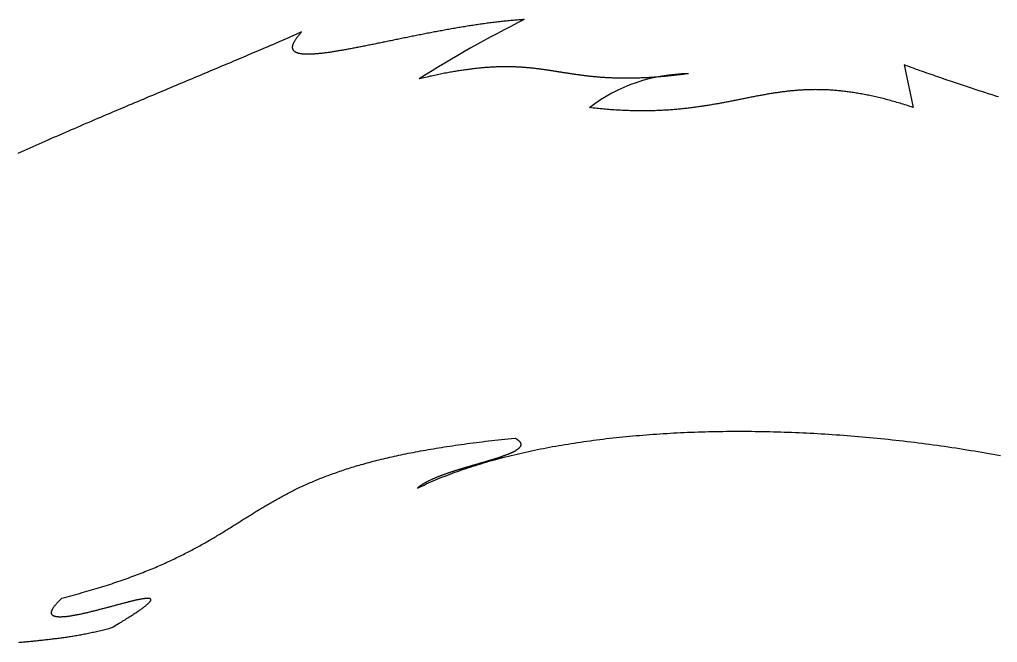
# Model space of a CAD drawing. Header units: millimetres. Extents: x 0 to 290, y 0 to 205.
# Drawn here: x 184.24 to 210.78, y 116.23 to 133.13 of the extents above; entities that cross this region are included whole.
import ezdxf

# ---------------------------------------------------------------- set-up
doc = ezdxf.new("R2010")
doc.units = ezdxf.units.MM
doc.layers.get('0').update_dxf_attribs({"linetype": 'CONTINUOUS', "true_color": 0x000000})

msp = doc.modelspace()

# ---------------------------------------------------------------- linework, layer by layer
msp.add_line((208.251, 131.897), (208.498, 130.742))
for points in [[(197.938, 133.127), (197.902, 133.125), (197.866, 133.123), (197.829, 133.12), (197.793, 133.118), (197.756, 133.115), (197.72, 133.112), (197.683, 133.109), (197.646, 133.106), (197.609, 133.103), (197.572, 133.099), (197.535, 133.096), (197.497, 133.092), (197.46, 133.088), (197.423, 133.085), (197.385, 133.081), (197.348, 133.077), (197.31, 133.073), (197.272, 133.068), (197.235, 133.064), (197.197, 133.06), (197.159, 133.055), (197.121, 133.05), (197.083, 133.046), (197.045, 133.041), (197.007, 133.036), (196.969, 133.031), (196.931, 133.026), (196.892, 133.021), (196.854, 133.016), (196.816, 133.01), (196.777, 133.005), (196.739, 132.999), (196.701, 132.994), (196.662, 132.988), (196.624, 132.982), (196.585, 132.977), (196.547, 132.971), (196.508, 132.965), (196.47, 132.959), (196.431, 132.953), (196.392, 132.946), (196.354, 132.94), (196.315, 132.934), (196.277, 132.928), (196.238, 132.921), (196.199, 132.915), (196.161, 132.908), (196.122, 132.902), (196.084, 132.895), (196.045, 132.888), (196.007, 132.882), (195.968, 132.875), (195.929, 132.868), (195.891, 132.861), (195.852, 132.854), (195.814, 132.848), (195.776, 132.841), (195.737, 132.834), (195.699, 132.826), (195.66, 132.819), (195.622, 132.812), (195.584, 132.805), (195.546, 132.798), (195.507, 132.791), (195.469, 132.783), (195.431, 132.776), (195.393, 132.769), (195.355, 132.762), (195.317, 132.754), (195.279, 132.747), (195.241, 132.74), (195.204, 132.732), (195.166, 132.725), (195.128, 132.717), (195.091, 132.71), (195.053, 132.702), (195.016, 132.695), (194.979, 132.688), (194.941, 132.68), (194.904, 132.673), (194.867, 132.665), (194.83, 132.658), (194.793, 132.65), (194.757, 132.643), (194.72, 132.635), (194.683, 132.628), (194.647, 132.62), (194.61, 132.613), (194.574, 132.606), (194.538, 132.598), (194.502, 132.591), (194.466, 132.583), (194.43, 132.576), (194.394, 132.569), (194.359, 132.561), (194.323, 132.554), (194.288, 132.547), (194.252, 132.54), (194.217, 132.532), (194.182, 132.525), (194.147, 132.518), (194.113, 132.511), (194.078, 132.504), (194.044, 132.497), (194.009, 132.49), (193.975, 132.483), (193.941, 132.476), (193.907, 132.469), (193.874, 132.462), (193.84, 132.455), (193.807, 132.449), (193.773, 132.442), (193.74, 132.435), (193.707, 132.429), (193.675, 132.422), (193.642, 132.416), (193.61, 132.409), (193.578, 132.403), (193.546, 132.396), (193.514, 132.39), (193.482, 132.384), (193.45, 132.378), (193.419, 132.372), (193.388, 132.366), (193.357, 132.36), (193.326, 132.354), (193.296, 132.348), (193.266, 132.342), (193.235, 132.337), (193.205, 132.331), (193.176, 132.326), (193.146, 132.32), (193.117, 132.315), (193.088, 132.31), (193.059, 132.305), (193.03, 132.299), (193.002, 132.294), (192.974, 132.29), (192.946, 132.285), (192.918, 132.28), (192.89, 132.275), (192.863, 132.271), (192.836, 132.266), (192.809, 132.262), (192.783, 132.258), (192.756, 132.254), (192.73, 132.25), (192.704, 132.246), (192.679, 132.242), (192.653, 132.238), (192.628, 132.235), (192.604, 132.231), (192.579, 132.228), (192.555, 132.225), (192.531, 132.222), (192.507, 132.219), (192.483, 132.216), (192.46, 132.213), (192.437, 132.21), (192.414, 132.208), (192.392, 132.205), (192.37, 132.203), (192.348, 132.201), (192.327, 132.199), (192.305, 132.197), (192.284, 132.196), (192.264, 132.194), (192.243, 132.192), (192.223, 132.191), (192.203, 132.19), (192.184, 132.189), (192.165, 132.188), (192.146, 132.187), (192.127, 132.187), (192.109, 132.186), (192.091, 132.186), (192.074, 132.186), (192.056, 132.186), (192.039, 132.186), (192.023, 132.186), (192.007, 132.187), (191.991, 132.188), (191.975, 132.188), (191.96, 132.189), (191.945, 132.191), (191.93, 132.192), (191.916, 132.193), (191.902, 132.195), (191.888, 132.197), (191.875, 132.199), (191.862, 132.201), (191.85, 132.203), (191.837, 132.206), (191.826, 132.209), (191.814, 132.211), (191.803, 132.214), (191.792, 132.218), (191.782, 132.221), (191.772, 132.225), (191.762, 132.229), (191.753, 132.233), (191.744, 132.237), (191.736, 132.241), (191.728, 132.246), (191.72, 132.251), (191.713, 132.256), (191.706, 132.261), (191.699, 132.266), (191.693, 132.272), (191.687, 132.278), (191.682, 132.284), (191.677, 132.29), (191.673, 132.296), (191.669, 132.303), (191.665, 132.31), (191.662, 132.317), (191.659, 132.324), (191.656, 132.332), (191.654, 132.339), (191.653, 132.347), (191.651, 132.355), (191.651, 132.364), (191.65, 132.372), (191.65, 132.381), (191.651, 132.39), (191.652, 132.4), (191.653, 132.409), (191.655, 132.419), (191.657, 132.429), (191.66, 132.439), (191.663, 132.45), (191.667, 132.46), (191.671, 132.471), (191.676, 132.483), (191.681, 132.494), (191.686, 132.506), (191.692, 132.518), (191.699, 132.53), (191.705, 132.542), (191.713, 132.555), (191.721, 132.568), (191.729, 132.581), (191.738, 132.595), (191.747, 132.609), (191.757, 132.623), (191.767, 132.637), (191.778, 132.651), (191.789, 132.666), (191.801, 132.681), (191.813, 132.697), (191.825, 132.712), (191.839, 132.728), (191.852, 132.744), (191.867, 132.761), (191.881, 132.777), (191.896, 132.794)], [(191.896, 132.794), (191.837, 132.768), (191.778, 132.742), (191.718, 132.715), (191.658, 132.688), (191.597, 132.662), (191.536, 132.635), (191.475, 132.608), (191.414, 132.581), (191.352, 132.554), (191.29, 132.527), (191.227, 132.5), (191.164, 132.473), (191.101, 132.445), (191.037, 132.418), (190.974, 132.39), (190.909, 132.363), (190.845, 132.335), (190.78, 132.307), (190.715, 132.279), (190.65, 132.251), (190.584, 132.223), (190.518, 132.195), (190.452, 132.167), (190.385, 132.139), (190.318, 132.11), (190.251, 132.082), (190.184, 132.053), (190.116, 132.025), (190.048, 131.996), (189.98, 131.967), (189.911, 131.938), (189.842, 131.909), (189.773, 131.88), (189.704, 131.851), (189.634, 131.821), (189.564, 131.792), (189.494, 131.763), (189.424, 131.733), (189.353, 131.703), (189.282, 131.674), (189.211, 131.644), (189.14, 131.614), (189.068, 131.584), (188.996, 131.554), (188.924, 131.523), (188.852, 131.493), (188.78, 131.463), (188.707, 131.432), (188.634, 131.402), (188.561, 131.371), (188.487, 131.34), (188.413, 131.309), (188.34, 131.278), (188.266, 131.247), (188.191, 131.216), (188.117, 131.185), (188.042, 131.153), (187.967, 131.122), (187.892, 131.09), (187.817, 131.059), (187.741, 131.027), (187.666, 130.995), (187.59, 130.963), (187.514, 130.931), (187.438, 130.899), (187.361, 130.867), (187.285, 130.834), (187.208, 130.802), (187.131, 130.77), (187.054, 130.737), (186.977, 130.704), (186.9, 130.671), (186.822, 130.638), (186.745, 130.605), (186.667, 130.572), (186.589, 130.539), (186.511, 130.506), (186.433, 130.472), (186.354, 130.439), (186.276, 130.405), (186.197, 130.371), (186.118, 130.338), (186.039, 130.304), (185.96, 130.27), (185.881, 130.236), (185.802, 130.201), (185.722, 130.167), (185.643, 130.133), (185.563, 130.098), (185.484, 130.063), (185.404, 130.029), (185.324, 129.994), (185.244, 129.959), (185.164, 129.924), (185.083, 129.888), (185.003, 129.853), (184.923, 129.818), (184.842, 129.782), (184.762, 129.747), (184.681, 129.711), (184.6, 129.675), (184.519, 129.639), (184.439, 129.603), (184.358, 129.567), (184.277, 129.531), (184.195, 129.495)], [(202.394, 131.658), (202.35, 131.652), (202.306, 131.646), (202.263, 131.641), (202.22, 131.635), (202.177, 131.63), (202.135, 131.625), (202.092, 131.62), (202.051, 131.616), (202.009, 131.611), (201.968, 131.607), (201.928, 131.603), (201.887, 131.598), (201.847, 131.595), (201.808, 131.591), (201.768, 131.587), (201.729, 131.583), (201.691, 131.58), (201.652, 131.577), (201.614, 131.574), (201.576, 131.571), (201.539, 131.568), (201.502, 131.565), (201.465, 131.562), (201.428, 131.56), (201.392, 131.558), (201.356, 131.555), (201.32, 131.553), (201.285, 131.551), (201.25, 131.549), (201.215, 131.548), (201.18, 131.546), (201.146, 131.545), (201.112, 131.543), (201.078, 131.542), (201.045, 131.541), (201.012, 131.54), (200.979, 131.539), (200.946, 131.538), (200.914, 131.537), (200.881, 131.537), (200.849, 131.536), (200.818, 131.536), (200.786, 131.535), (200.755, 131.535), (200.724, 131.535), (200.693, 131.535), (200.663, 131.535), (200.633, 131.535), (200.603, 131.535), (200.573, 131.536), (200.543, 131.536), (200.514, 131.537), (200.485, 131.537), (200.456, 131.538), (200.427, 131.539), (200.399, 131.54), (200.37, 131.541), (200.342, 131.542), (200.314, 131.543), (200.286, 131.544), (200.259, 131.545), (200.232, 131.547), (200.204, 131.548), (200.178, 131.55), (200.151, 131.551), (200.124, 131.553), (200.098, 131.555), (200.072, 131.556), (200.045, 131.558), (200.02, 131.56), (199.994, 131.562), (199.968, 131.564), (199.943, 131.566), (199.918, 131.568), (199.893, 131.571), (199.868, 131.573), (199.843, 131.575), (199.818, 131.577), (199.794, 131.58), (199.769, 131.582), (199.745, 131.585), (199.721, 131.587), (199.697, 131.59), (199.673, 131.593), (199.65, 131.595), (199.626, 131.598), (199.602, 131.601), (199.579, 131.604), (199.556, 131.607), (199.533, 131.609), (199.51, 131.612), (199.487, 131.615), (199.464, 131.618), (199.441, 131.621), (199.419, 131.624), (199.396, 131.627), (199.374, 131.631), (199.352, 131.634), (199.33, 131.637), (199.307, 131.64), (199.285, 131.643), (199.263, 131.646), (199.242, 131.65), (199.22, 131.653), (199.198, 131.656), (199.176, 131.66), (199.155, 131.663), (199.133, 131.666), (199.112, 131.669), (199.09, 131.673), (199.069, 131.676), (199.047, 131.679), (199.026, 131.683), (199.005, 131.686), (198.984, 131.69), (198.963, 131.693), (198.942, 131.696), (198.92, 131.7), (198.899, 131.703), (198.878, 131.706), (198.857, 131.71), (198.836, 131.713), (198.816, 131.716), (198.795, 131.72), (198.774, 131.723), (198.753, 131.726), (198.732, 131.729), (198.711, 131.733), (198.69, 131.736), (198.669, 131.739), (198.648, 131.742), (198.627, 131.745), (198.607, 131.749), (198.586, 131.752), (198.565, 131.755), (198.544, 131.758), (198.523, 131.761), (198.502, 131.764), (198.481, 131.767), (198.46, 131.77), (198.439, 131.773), (198.418, 131.776), (198.397, 131.778), (198.375, 131.781), (198.354, 131.784), (198.333, 131.787), (198.312, 131.789), (198.29, 131.792), (198.269, 131.795), (198.248, 131.797), (198.226, 131.8), (198.204, 131.802), (198.183, 131.805), (198.161, 131.807), (198.139, 131.809), (198.117, 131.811), (198.096, 131.814), (198.074, 131.816), (198.052, 131.818), (198.029, 131.82), (198.007, 131.822), (197.985, 131.824), (197.962, 131.825), (197.94, 131.827), (197.917, 131.829), (197.895, 131.83), (197.872, 131.832), (197.849, 131.833), (197.826, 131.835), (197.803, 131.836), (197.779, 131.837), (197.756, 131.839), (197.732, 131.84), (197.709, 131.841), (197.685, 131.842), (197.661, 131.842), (197.637, 131.843), (197.613, 131.844), (197.589, 131.844), (197.564, 131.845), (197.54, 131.845), (197.515, 131.846), (197.49, 131.846), (197.465, 131.846), (197.44, 131.846), (197.415, 131.846), (197.389, 131.846), (197.364, 131.846), (197.338, 131.845), (197.312, 131.845), (197.286, 131.844), (197.26, 131.844), (197.233, 131.843), (197.207, 131.842), (197.18, 131.841), (197.153, 131.84), (197.126, 131.839), (197.098, 131.837), (197.071, 131.836), (197.043, 131.834), (197.015, 131.833), (196.987, 131.831), (196.958, 131.829), (196.93, 131.827), (196.901, 131.825), (196.872, 131.823), (196.843, 131.82), (196.813, 131.818), (196.783, 131.815), (196.754, 131.812), (196.723, 131.809), (196.693, 131.806), (196.663, 131.803), (196.632, 131.8), (196.601, 131.796), (196.569, 131.793), (196.538, 131.789), (196.506, 131.785), (196.474, 131.781), (196.442, 131.777), (196.409, 131.773), (196.377, 131.768), (196.343, 131.763), (196.31, 131.759), (196.277, 131.754), (196.243, 131.749), (196.209, 131.744), (196.174, 131.738), (196.14, 131.733), (196.105, 131.727), (196.069, 131.721), (196.034, 131.715), (195.998, 131.709), (195.962, 131.703), (195.926, 131.696), (195.889, 131.69), (195.852, 131.683), (195.815, 131.676), (195.777, 131.669), (195.739, 131.661), (195.701, 131.654), (195.663, 131.646), (195.624, 131.638), (195.585, 131.63), (195.545, 131.622), (195.505, 131.614), (195.465, 131.605), (195.425, 131.596), (195.384, 131.588), (195.343, 131.578), (195.301, 131.569), (195.26, 131.56), (195.217, 131.55), (195.175, 131.54), (195.132, 131.53), (195.089, 131.52)], [(210.816, 131.028), (210.767, 131.044), (210.718, 131.059), (210.668, 131.075), (210.618, 131.091), (210.568, 131.107), (210.518, 131.123), (210.467, 131.14), (210.416, 131.156), (210.365, 131.173), (210.313, 131.189), (210.261, 131.206), (210.209, 131.223), (210.157, 131.24), (210.105, 131.257), (210.052, 131.275), (209.998, 131.292), (209.945, 131.31), (209.891, 131.328), (209.837, 131.346), (209.783, 131.364), (209.728, 131.382), (209.673, 131.401), (209.618, 131.419), (209.562, 131.438), (209.506, 131.457), (209.45, 131.476), (209.393, 131.496), (209.336, 131.515), (209.279, 131.535), (209.221, 131.554), (209.163, 131.574), (209.105, 131.595), (209.046, 131.615), (208.987, 131.636), (208.928, 131.656), (208.868, 131.677), (208.808, 131.698), (208.748, 131.719), (208.687, 131.741), (208.626, 131.763), (208.564, 131.785), (208.502, 131.807), (208.44, 131.829), (208.377, 131.851), (208.314, 131.874), (208.251, 131.897)], [(208.498, 130.742), (208.452, 130.757), (208.407, 130.772), (208.362, 130.787), (208.317, 130.801), (208.272, 130.815), (208.228, 130.829), (208.184, 130.842), (208.141, 130.855), (208.097, 130.868), (208.054, 130.881), (208.011, 130.893), (207.969, 130.905), (207.926, 130.917), (207.884, 130.929), (207.843, 130.94), (207.801, 130.951), (207.76, 130.962), (207.719, 130.973), (207.678, 130.983), (207.638, 130.993), (207.597, 131.003), (207.557, 131.013), (207.518, 131.022), (207.478, 131.031), (207.439, 131.04), (207.4, 131.049), (207.361, 131.057), (207.323, 131.065), (207.284, 131.073), (207.246, 131.081), (207.208, 131.088), (207.171, 131.096), (207.133, 131.103), (207.096, 131.11), (207.059, 131.116), (207.022, 131.123), (206.986, 131.129), (206.949, 131.135), (206.913, 131.141), (206.877, 131.146), (206.842, 131.152), (206.806, 131.157), (206.771, 131.162), (206.736, 131.166), (206.701, 131.171), (206.666, 131.175), (206.631, 131.179), (206.597, 131.183), (206.563, 131.187), (206.529, 131.191), (206.495, 131.194), (206.461, 131.197), (206.428, 131.2), (206.394, 131.203), (206.361, 131.206), (206.328, 131.208), (206.295, 131.211), (206.263, 131.213), (206.23, 131.215), (206.198, 131.217), (206.165, 131.218), (206.133, 131.22), (206.101, 131.221), (206.07, 131.222), (206.038, 131.223), (206.006, 131.224), (205.975, 131.224), (205.944, 131.225), (205.913, 131.225), (205.882, 131.225), (205.851, 131.226), (205.82, 131.225), (205.79, 131.225), (205.759, 131.225), (205.729, 131.224), (205.698, 131.224), (205.668, 131.223), (205.638, 131.222), (205.608, 131.221), (205.579, 131.22), (205.549, 131.218), (205.519, 131.217), (205.49, 131.215), (205.46, 131.213), (205.431, 131.212), (205.402, 131.21), (205.373, 131.208), (205.344, 131.205), (205.315, 131.203), (205.286, 131.201), (205.257, 131.198), (205.228, 131.196), (205.2, 131.193), (205.171, 131.19), (205.142, 131.187), (205.114, 131.184), (205.086, 131.181), (205.057, 131.178), (205.029, 131.174), (205.001, 131.171), (204.973, 131.167), (204.945, 131.164), (204.917, 131.16), (204.888, 131.156), (204.861, 131.152), (204.833, 131.148), (204.805, 131.144), (204.777, 131.14), (204.749, 131.136), (204.721, 131.132), (204.694, 131.127), (204.666, 131.123), (204.638, 131.118), (204.61, 131.114), (204.583, 131.109), (204.555, 131.105), (204.528, 131.1), (204.5, 131.095), (204.472, 131.09), (204.445, 131.085), (204.417, 131.08), (204.39, 131.076), (204.362, 131.07), (204.334, 131.065), (204.307, 131.06), (204.279, 131.055), (204.252, 131.05), (204.224, 131.045), (204.196, 131.039), (204.169, 131.034), (204.141, 131.029), (204.113, 131.023), (204.086, 131.018), (204.058, 131.012), (204.03, 131.007), (204.002, 131.001), (203.974, 130.996), (203.946, 130.99), (203.919, 130.985), (203.891, 130.979), (203.863, 130.974), (203.835, 130.968), (203.806, 130.962), (203.778, 130.957), (203.75, 130.951), (203.722, 130.945), (203.694, 130.94), (203.665, 130.934), (203.637, 130.928), (203.608, 130.923), (203.58, 130.917), (203.551, 130.912), (203.522, 130.906), (203.493, 130.9), (203.465, 130.895), (203.436, 130.889), (203.407, 130.884), (203.378, 130.878), (203.348, 130.873), (203.319, 130.867), (203.29, 130.862), (203.26, 130.856), (203.231, 130.851), (203.201, 130.845), (203.171, 130.84), (203.141, 130.835), (203.111, 130.829), (203.081, 130.824), (203.051, 130.819), (203.02, 130.814), (202.99, 130.809), (202.959, 130.804), (202.929, 130.799), (202.898, 130.794), (202.867, 130.789), (202.836, 130.784), (202.805, 130.779), (202.773, 130.774), (202.742, 130.77), (202.71, 130.765), (202.678, 130.76), (202.647, 130.756), (202.615, 130.751), (202.582, 130.747), (202.55, 130.743), (202.517, 130.738), (202.485, 130.734), (202.452, 130.73), (202.419, 130.726), (202.386, 130.722), (202.353, 130.718), (202.319, 130.715), (202.285, 130.711), (202.252, 130.707), (202.218, 130.704), (202.183, 130.701), (202.149, 130.697), (202.114, 130.694), (202.08, 130.691), (202.045, 130.688), (202.01, 130.685), (201.974, 130.682), (201.939, 130.68), (201.903, 130.677), (201.867, 130.674), (201.831, 130.672), (201.795, 130.67), (201.758, 130.668), (201.722, 130.666), (201.685, 130.664), (201.647, 130.662), (201.61, 130.66), (201.573, 130.659), (201.535, 130.657), (201.497, 130.656), (201.458, 130.655), (201.42, 130.654), (201.381, 130.653), (201.342, 130.652), (201.303, 130.652), (201.264, 130.651), (201.224, 130.651), (201.184, 130.651), (201.144, 130.65), (201.103, 130.651), (201.063, 130.651), (201.022, 130.651), (200.98, 130.652), (200.939, 130.652), (200.897, 130.653), (200.855, 130.654), (200.813, 130.656), (200.771, 130.657), (200.728, 130.658), (200.685, 130.66), (200.641, 130.662), (200.598, 130.664), (200.554, 130.666), (200.51, 130.669), (200.465, 130.671), (200.421, 130.674), (200.375, 130.677), (200.33, 130.68), (200.284, 130.683), (200.239, 130.687), (200.192, 130.69), (200.146, 130.694), (200.099, 130.698), (200.052, 130.702), (200.004, 130.707), (199.957, 130.711), (199.908, 130.716), (199.86, 130.721), (199.811, 130.726), (199.762, 130.732), (199.713, 130.738)], [(195.037, 120.414), (195.097, 120.443), (195.157, 120.472), (195.218, 120.5), (195.28, 120.528), (195.342, 120.556), (195.405, 120.584), (195.468, 120.611), (195.532, 120.638), (195.596, 120.665), (195.66, 120.692), (195.726, 120.718), (195.791, 120.744), (195.857, 120.77), (195.924, 120.795), (195.991, 120.82), (196.059, 120.845), (196.127, 120.87), (196.196, 120.894), (196.265, 120.918), (196.334, 120.942), (196.405, 120.965), (196.475, 120.989), (196.546, 121.012), (196.618, 121.034), (196.689, 121.057), (196.762, 121.079), (196.835, 121.1), (196.908, 121.122), (196.982, 121.143), (197.056, 121.164), (197.13, 121.185), (197.206, 121.205), (197.281, 121.226), (197.357, 121.245), (197.433, 121.265), (197.51, 121.284), (197.587, 121.303), (197.665, 121.322), (197.743, 121.341), (197.821, 121.359), (197.9, 121.377), (197.979, 121.395), (198.059, 121.412), (198.139, 121.429), (198.219, 121.446), (198.3, 121.462), (198.381, 121.479), (198.462, 121.495), (198.544, 121.511), (198.627, 121.526), (198.709, 121.541), (198.792, 121.556), (198.876, 121.571), (198.959, 121.585), (199.043, 121.599), (199.128, 121.613), (199.212, 121.627), (199.298, 121.64), (199.383, 121.653), (199.469, 121.666), (199.555, 121.678), (199.641, 121.69), (199.728, 121.702), (199.815, 121.714), (199.903, 121.725), (199.99, 121.736), (200.078, 121.747), (200.167, 121.758), (200.255, 121.768), (200.344, 121.778), (200.434, 121.788), (200.523, 121.797), (200.613, 121.807), (200.703, 121.815), (200.793, 121.824), (200.884, 121.832), (200.975, 121.841), (201.066, 121.848), (201.158, 121.856), (201.25, 121.863), (201.342, 121.87), (201.434, 121.877), (201.526, 121.884), (201.619, 121.89), (201.712, 121.896), (201.806, 121.901), (201.899, 121.907), (201.993, 121.912), (202.087, 121.917), (202.181, 121.921), (202.276, 121.926), (202.37, 121.93), (202.465, 121.934), (202.56, 121.937), (202.656, 121.94), (202.751, 121.943), (202.847, 121.946), (202.943, 121.948), (203.039, 121.951), (203.136, 121.952), (203.232, 121.954), (203.329, 121.955), (203.426, 121.957), (203.523, 121.957), (203.62, 121.958), (203.718, 121.958), (203.815, 121.958), (203.913, 121.958), (204.011, 121.958), (204.109, 121.957), (204.207, 121.956), (204.306, 121.954), (204.404, 121.953), (204.503, 121.951), (204.602, 121.949), (204.701, 121.946), (204.8, 121.944), (204.9, 121.941), (204.999, 121.938), (205.099, 121.934), (205.198, 121.931), (205.298, 121.927), (205.398, 121.922), (205.498, 121.918), (205.598, 121.913), (205.698, 121.908), (205.799, 121.903), (205.899, 121.897), (206, 121.891), (206.1, 121.885), (206.201, 121.879), (206.302, 121.872), (206.403, 121.865), (206.504, 121.858), (206.605, 121.851), (206.706, 121.843), (206.807, 121.835), (206.908, 121.827), (207.009, 121.818), (207.111, 121.809), (207.212, 121.8), (207.313, 121.791), (207.415, 121.782), (207.516, 121.772), (207.618, 121.762), (207.72, 121.751), (207.821, 121.741), (207.923, 121.73), (208.025, 121.719), (208.126, 121.707), (208.228, 121.696), (208.33, 121.684), (208.431, 121.672), (208.533, 121.659), (208.635, 121.646), (208.737, 121.633), (208.838, 121.62), (208.94, 121.607), (209.042, 121.593), (209.144, 121.579), (209.245, 121.565), (209.347, 121.55), (209.449, 121.535), (209.55, 121.52), (209.652, 121.505), (209.754, 121.489), (209.855, 121.474), (209.957, 121.457), (210.058, 121.441), (210.159, 121.424), (210.261, 121.408), (210.362, 121.39), (210.463, 121.373), (210.564, 121.355), (210.665, 121.337), (210.766, 121.319), (210.867, 121.301)], [(185.385, 117.432), (185.456, 117.451), (185.527, 117.469), (185.597, 117.487), (185.666, 117.506), (185.734, 117.524), (185.802, 117.543), (185.869, 117.561), (185.935, 117.58), (186.001, 117.599), (186.066, 117.617), (186.131, 117.636), (186.194, 117.655), (186.257, 117.673), (186.32, 117.692), (186.382, 117.711), (186.443, 117.73), (186.503, 117.749), (186.563, 117.768), (186.623, 117.786), (186.681, 117.805), (186.74, 117.824), (186.797, 117.843), (186.854, 117.862), (186.91, 117.881), (186.966, 117.901), (187.021, 117.92), (187.076, 117.939), (187.13, 117.958), (187.184, 117.977), (187.237, 117.996), (187.289, 118.015), (187.341, 118.035), (187.393, 118.054), (187.444, 118.073), (187.494, 118.093), (187.544, 118.112), (187.594, 118.131), (187.643, 118.151), (187.691, 118.17), (187.739, 118.189), (187.787, 118.209), (187.834, 118.228), (187.88, 118.248), (187.927, 118.267), (187.972, 118.286), (188.018, 118.306), (188.062, 118.325), (188.107, 118.345), (188.151, 118.364), (188.194, 118.384), (188.238, 118.404), (188.28, 118.423), (188.323, 118.443), (188.365, 118.462), (188.406, 118.482), (188.448, 118.501), (188.489, 118.521), (188.529, 118.54), (188.569, 118.56), (188.609, 118.58), (188.648, 118.599), (188.688, 118.619), (188.726, 118.638), (188.765, 118.658), (188.803, 118.678), (188.841, 118.697), (188.878, 118.717), (188.916, 118.736), (188.952, 118.756), (188.989, 118.776), (189.026, 118.795), (189.062, 118.815), (189.097, 118.835), (189.133, 118.854), (189.168, 118.874), (189.203, 118.893), (189.238, 118.913), (189.273, 118.932), (189.307, 118.952), (189.341, 118.972), (189.375, 118.991), (189.409, 119.011), (189.442, 119.03), (189.476, 119.05), (189.509, 119.069), (189.542, 119.089), (189.574, 119.108), (189.607, 119.128), (189.639, 119.147), (189.672, 119.167), (189.704, 119.186), (189.736, 119.206), (189.767, 119.225), (189.799, 119.245), (189.83, 119.264), (189.862, 119.283), (189.893, 119.303), (189.924, 119.322), (189.955, 119.341), (189.986, 119.361), (190.017, 119.38), (190.048, 119.399), (190.079, 119.418), (190.109, 119.438), (190.14, 119.457), (190.17, 119.476), (190.201, 119.495), (190.231, 119.514), (190.262, 119.534), (190.292, 119.553), (190.322, 119.572), (190.353, 119.591), (190.383, 119.61), (190.413, 119.629), (190.443, 119.648), (190.474, 119.667), (190.504, 119.686), (190.534, 119.704), (190.565, 119.723), (190.595, 119.742), (190.625, 119.761), (190.656, 119.78), (190.686, 119.798), (190.717, 119.817), (190.747, 119.836), (190.778, 119.854), (190.809, 119.873), (190.839, 119.892), (190.87, 119.91), (190.901, 119.929), (190.932, 119.947), (190.963, 119.965), (190.995, 119.984), (191.026, 120.002), (191.058, 120.02), (191.089, 120.039), (191.121, 120.057), (191.153, 120.075), (191.185, 120.093), (191.217, 120.111), (191.25, 120.129), (191.282, 120.147), (191.315, 120.165), (191.348, 120.183), (191.381, 120.201), (191.414, 120.219), (191.448, 120.237), (191.482, 120.255), (191.515, 120.272), (191.55, 120.29), (191.584, 120.308), (191.618, 120.325), (191.653, 120.343), (191.688, 120.36), (191.724, 120.378), (191.759, 120.395), (191.795, 120.412), (191.831, 120.429), (191.868, 120.447), (191.904, 120.464), (191.941, 120.481), (191.978, 120.498), (192.016, 120.515), (192.054, 120.532), (192.092, 120.549), (192.13, 120.566), (192.169, 120.582), (192.208, 120.599), (192.248, 120.616), (192.287, 120.632), (192.328, 120.649), (192.368, 120.665), (192.409, 120.682), (192.45, 120.698), (192.492, 120.714), (192.534, 120.73), (192.576, 120.747), (192.619, 120.763), (192.662, 120.779), (192.706, 120.795), (192.75, 120.811), (192.794, 120.826), (192.839, 120.842), (192.884, 120.858), (192.93, 120.874), (192.976, 120.889), (193.023, 120.905), (193.07, 120.92), (193.118, 120.935), (193.166, 120.951), (193.214, 120.966), (193.263, 120.981), (193.312, 120.996), (193.362, 121.011), (193.413, 121.026), (193.464, 121.041), (193.515, 121.056), (193.567, 121.07), (193.62, 121.085), (193.673, 121.099), (193.726, 121.114), (193.781, 121.128), (193.835, 121.143), (193.891, 121.157), (193.946, 121.171), (194.003, 121.185), (194.06, 121.199), (194.117, 121.213), (194.175, 121.227), (194.234, 121.241), (194.294, 121.254), (194.353, 121.268), (194.414, 121.281), (194.475, 121.295), (194.537, 121.308), (194.599, 121.321), (194.663, 121.334), (194.726, 121.348), (194.791, 121.36), (194.856, 121.373), (194.921, 121.386), (194.988, 121.399), (195.055, 121.412), (195.123, 121.424), (195.191, 121.437), (195.26, 121.449), (195.33, 121.461), (195.401, 121.473), (195.472, 121.485), (195.544, 121.497), (195.617, 121.509), (195.69, 121.521), (195.764, 121.533), (195.839, 121.544), (195.915, 121.556), (195.991, 121.567), (196.069, 121.579), (196.147, 121.59), (196.225, 121.601), (196.305, 121.612), (196.385, 121.623), (196.466, 121.634), (196.548, 121.644), (196.631, 121.655), (196.715, 121.665), (196.799, 121.676), (196.884, 121.686), (196.97, 121.696), (197.057, 121.706), (197.145, 121.716), (197.234, 121.726), (197.323, 121.736), (197.414, 121.746), (197.505, 121.755), (197.597, 121.765), (197.69, 121.774)], [(197.69, 121.774), (197.7, 121.769), (197.709, 121.763), (197.718, 121.757), (197.727, 121.752), (197.735, 121.746), (197.743, 121.741), (197.751, 121.735), (197.758, 121.73), (197.765, 121.724), (197.772, 121.719), (197.779, 121.714), (197.785, 121.708), (197.791, 121.703), (197.796, 121.697), (197.801, 121.692), (197.806, 121.687), (197.811, 121.681), (197.815, 121.676), (197.819, 121.671), (197.823, 121.666), (197.827, 121.66), (197.83, 121.655), (197.833, 121.65), (197.835, 121.645), (197.838, 121.64), (197.84, 121.634), (197.841, 121.629), (197.843, 121.624), (197.844, 121.619), (197.845, 121.614), (197.846, 121.609), (197.846, 121.604), (197.846, 121.599), (197.846, 121.594), (197.846, 121.589), (197.845, 121.584), (197.844, 121.579), (197.843, 121.573), (197.842, 121.569), (197.84, 121.564), (197.838, 121.559), (197.836, 121.554), (197.833, 121.549), (197.831, 121.544), (197.828, 121.539), (197.825, 121.534), (197.821, 121.529), (197.817, 121.524), (197.814, 121.519), (197.809, 121.514), (197.805, 121.509), (197.801, 121.505), (197.796, 121.5), (197.791, 121.495), (197.786, 121.49), (197.78, 121.485), (197.774, 121.48), (197.769, 121.476), (197.762, 121.471), (197.756, 121.466), (197.75, 121.461), (197.743, 121.456), (197.736, 121.452), (197.729, 121.447), (197.721, 121.442), (197.714, 121.437), (197.706, 121.433), (197.698, 121.428), (197.69, 121.423), (197.682, 121.419), (197.673, 121.414), (197.665, 121.409), (197.656, 121.404), (197.647, 121.4), (197.637, 121.395), (197.628, 121.39), (197.618, 121.386), (197.609, 121.381), (197.599, 121.376), (197.588, 121.372), (197.578, 121.367), (197.568, 121.362), (197.557, 121.358), (197.546, 121.353), (197.535, 121.348), (197.524, 121.344), (197.513, 121.339), (197.502, 121.334), (197.49, 121.33), (197.478, 121.325), (197.466, 121.32), (197.454, 121.316), (197.442, 121.311), (197.43, 121.306), (197.418, 121.302), (197.405, 121.297), (197.392, 121.292), (197.379, 121.288), (197.366, 121.283), (197.353, 121.279), (197.34, 121.274), (197.327, 121.269), (197.313, 121.265), (197.3, 121.26), (197.286, 121.255), (197.272, 121.251), (197.258, 121.246), (197.244, 121.241), (197.23, 121.237), (197.215, 121.232), (197.201, 121.227), (197.187, 121.223), (197.172, 121.218), (197.157, 121.213), (197.142, 121.209), (197.128, 121.204), (197.113, 121.199), (197.097, 121.195), (197.082, 121.19), (197.067, 121.185), (197.052, 121.18), (197.036, 121.176), (197.021, 121.171), (197.005, 121.166), (196.989, 121.162), (196.974, 121.157), (196.958, 121.152), (196.942, 121.147), (196.926, 121.143), (196.91, 121.138), (196.894, 121.133), (196.877, 121.128), (196.861, 121.123), (196.845, 121.119), (196.828, 121.114), (196.812, 121.109), (196.796, 121.104), (196.779, 121.099), (196.762, 121.095), (196.746, 121.09), (196.729, 121.085), (196.712, 121.08), (196.696, 121.075), (196.679, 121.07), (196.662, 121.065), (196.645, 121.061), (196.628, 121.056), (196.611, 121.051), (196.594, 121.046), (196.577, 121.041), (196.56, 121.036), (196.543, 121.031), (196.526, 121.026), (196.509, 121.021), (196.492, 121.016), (196.475, 121.011), (196.458, 121.006), (196.441, 121.001), (196.423, 120.996), (196.406, 120.991), (196.389, 120.986), (196.372, 120.981), (196.355, 120.976), (196.338, 120.971), (196.32, 120.965), (196.303, 120.96), (196.286, 120.955), (196.269, 120.95), (196.252, 120.945), (196.235, 120.94), (196.218, 120.934), (196.2, 120.929), (196.183, 120.924), (196.166, 120.919), (196.149, 120.913), (196.132, 120.908), (196.115, 120.903), (196.098, 120.897), (196.082, 120.892), (196.065, 120.887), (196.048, 120.881), (196.031, 120.876), (196.014, 120.871), (195.998, 120.865), (195.981, 120.86), (195.964, 120.854), (195.948, 120.849), (195.931, 120.843), (195.915, 120.838), (195.898, 120.832), (195.882, 120.827), (195.866, 120.821), (195.849, 120.815), (195.833, 120.81), (195.817, 120.804), (195.801, 120.798), (195.785, 120.793), (195.769, 120.787), (195.753, 120.781), (195.737, 120.776), (195.722, 120.77), (195.706, 120.764), (195.691, 120.758), (195.675, 120.752), (195.66, 120.747), (195.645, 120.741), (195.629, 120.735), (195.614, 120.729), (195.599, 120.723), (195.584, 120.717), (195.57, 120.711), (195.555, 120.705), (195.54, 120.699), (195.526, 120.693), (195.511, 120.687), (195.497, 120.681), (195.483, 120.675), (195.469, 120.668), (195.455, 120.662), (195.441, 120.656), (195.427, 120.65), (195.414, 120.644), (195.4, 120.637), (195.387, 120.631), (195.374, 120.625), (195.36, 120.618), (195.347, 120.612), (195.335, 120.605), (195.322, 120.599), (195.309, 120.592), (195.297, 120.586), (195.285, 120.579), (195.272, 120.573), (195.26, 120.566), (195.249, 120.56), (195.237, 120.553), (195.225, 120.546), (195.214, 120.54), (195.203, 120.533), (195.192, 120.526), (195.181, 120.519), (195.17, 120.513), (195.159, 120.506), (195.149, 120.499), (195.139, 120.492), (195.128, 120.485), (195.118, 120.478), (195.109, 120.471), (195.099, 120.464), (195.09, 120.457), (195.08, 120.45), (195.071, 120.443), (195.063, 120.436), (195.054, 120.428), (195.045, 120.421), (195.037, 120.414)], [(186.743, 116.632), (186.784, 116.656), (186.824, 116.68), (186.863, 116.704), (186.901, 116.727), (186.939, 116.749), (186.975, 116.771), (187.011, 116.793), (187.045, 116.814), (187.079, 116.835), (187.112, 116.856), (187.144, 116.876), (187.176, 116.895), (187.206, 116.914), (187.235, 116.933), (187.264, 116.951), (187.292, 116.969), (187.319, 116.987), (187.345, 117.004), (187.371, 117.02), (187.395, 117.037), (187.419, 117.053), (187.442, 117.068), (187.465, 117.083), (187.486, 117.098), (187.507, 117.112), (187.527, 117.126), (187.546, 117.14), (187.565, 117.153), (187.582, 117.166), (187.599, 117.179), (187.616, 117.191), (187.631, 117.203), (187.646, 117.214), (187.66, 117.225), (187.673, 117.236), (187.686, 117.246), (187.698, 117.257), (187.71, 117.266), (187.72, 117.276), (187.73, 117.285), (187.74, 117.294), (187.748, 117.302), (187.756, 117.31), (187.764, 117.318), (187.77, 117.326), (187.777, 117.333), (187.782, 117.34), (187.787, 117.346), (187.791, 117.353), (187.795, 117.359), (187.798, 117.365), (187.801, 117.37), (187.802, 117.375), (187.804, 117.38), (187.805, 117.385), (187.805, 117.389), (187.804, 117.393), (187.803, 117.397), (187.802, 117.401), (187.8, 117.404), (187.797, 117.407), (187.794, 117.41), (187.791, 117.412), (187.787, 117.415), (187.782, 117.417), (187.777, 117.419), (187.771, 117.42), (187.765, 117.422), (187.759, 117.423), (187.752, 117.424), (187.744, 117.425), (187.736, 117.425), (187.728, 117.425), (187.719, 117.425), (187.71, 117.425), (187.7, 117.425), (187.69, 117.424), (187.68, 117.424), (187.669, 117.423), (187.657, 117.422), (187.645, 117.42), (187.633, 117.419), (187.621, 117.417), (187.608, 117.415), (187.594, 117.413), (187.581, 117.411), (187.567, 117.409), (187.552, 117.406), (187.538, 117.404), (187.522, 117.401), (187.507, 117.398), (187.491, 117.395), (187.475, 117.391), (187.459, 117.388), (187.442, 117.384), (187.425, 117.381), (187.408, 117.377), (187.39, 117.373), (187.372, 117.369), (187.354, 117.365), (187.336, 117.36), (187.317, 117.356), (187.298, 117.351), (187.279, 117.347), (187.26, 117.342), (187.24, 117.337), (187.22, 117.332), (187.2, 117.327), (187.18, 117.322), (187.159, 117.317), (187.138, 117.312), (187.118, 117.306), (187.096, 117.301), (187.075, 117.295), (187.054, 117.29), (187.032, 117.284), (187.01, 117.278), (186.988, 117.272), (186.966, 117.267), (186.944, 117.261), (186.921, 117.255), (186.899, 117.249), (186.876, 117.243), (186.853, 117.237), (186.831, 117.231), (186.808, 117.225), (186.784, 117.218), (186.761, 117.212), (186.738, 117.206), (186.715, 117.2), (186.691, 117.193), (186.668, 117.187), (186.644, 117.181), (186.621, 117.175), (186.597, 117.168), (186.573, 117.162), (186.55, 117.156), (186.526, 117.15), (186.502, 117.143), (186.478, 117.137), (186.455, 117.131), (186.431, 117.125), (186.407, 117.119), (186.383, 117.112), (186.359, 117.106), (186.336, 117.1), (186.312, 117.094), (186.288, 117.088), (186.265, 117.082), (186.241, 117.076), (186.218, 117.071), (186.194, 117.065), (186.171, 117.059), (186.148, 117.054), (186.125, 117.048), (186.102, 117.042), (186.079, 117.037), (186.056, 117.032), (186.033, 117.026), (186.01, 117.021), (185.988, 117.016), (185.965, 117.011), (185.943, 117.006), (185.921, 117.001), (185.899, 116.997), (185.877, 116.992), (185.856, 116.987), (185.834, 116.983), (185.813, 116.979), (185.792, 116.975), (185.771, 116.97), (185.75, 116.967), (185.73, 116.963), (185.709, 116.959), (185.689, 116.956), (185.669, 116.952), (185.65, 116.949), (185.63, 116.946), (185.611, 116.943), (185.592, 116.94), (185.574, 116.937), (185.555, 116.935), (185.537, 116.933), (185.519, 116.93), (185.502, 116.928), (185.484, 116.927), (185.467, 116.925), (185.451, 116.924), (185.434, 116.922), (185.418, 116.921), (185.403, 116.92), (185.387, 116.92), (185.372, 116.919), (185.357, 116.919), (185.343, 116.919), (185.329, 116.919), (185.315, 116.919), (185.302, 116.92), (185.289, 116.92), (185.277, 116.921), (185.264, 116.922), (185.253, 116.924), (185.241, 116.925), (185.23, 116.927), (185.22, 116.929), (185.21, 116.932), (185.2, 116.934), (185.191, 116.937), (185.182, 116.94), (185.174, 116.944), (185.166, 116.947), (185.158, 116.951), (185.151, 116.955), (185.145, 116.96), (185.139, 116.964), (185.133, 116.969), (185.128, 116.975), (185.124, 116.98), (185.12, 116.986), (185.116, 116.992), (185.113, 116.998), (185.11, 117.005), (185.109, 117.012), (185.107, 117.019), (185.106, 117.027), (185.106, 117.035), (185.106, 117.043), (185.107, 117.052), (185.108, 117.06), (185.11, 117.07), (185.113, 117.079), (185.116, 117.089), (185.12, 117.099), (185.124, 117.11), (185.129, 117.12), (185.134, 117.132), (185.141, 117.143), (185.147, 117.155), (185.155, 117.167), (185.163, 117.18), (185.172, 117.193), (185.181, 117.206), (185.191, 117.22), (185.202, 117.234), (185.213, 117.248), (185.225, 117.263), (185.238, 117.278), (185.251, 117.294), (185.266, 117.31), (185.281, 117.326), (185.296, 117.343), (185.312, 117.36), (185.329, 117.377), (185.347, 117.395), (185.366, 117.414), (185.385, 117.432)], [(184.216, 116.23), (184.248, 116.233), (184.279, 116.236), (184.311, 116.239), (184.343, 116.242), (184.374, 116.246), (184.406, 116.249), (184.438, 116.252), (184.47, 116.255), (184.501, 116.258), (184.533, 116.261), (184.565, 116.264), (184.597, 116.268), (184.629, 116.271), (184.661, 116.274), (184.693, 116.277), (184.725, 116.281), (184.758, 116.284), (184.79, 116.287), (184.822, 116.291), (184.855, 116.294), (184.887, 116.298), (184.92, 116.301), (184.952, 116.305), (184.985, 116.308), (185.017, 116.312), (185.05, 116.316), (185.083, 116.32), (185.116, 116.324), (185.149, 116.328), (185.182, 116.332), (185.215, 116.336), (185.248, 116.34), (185.282, 116.344), (185.315, 116.349), (185.349, 116.353), (185.382, 116.358), (185.416, 116.362), (185.45, 116.367), (185.484, 116.372), (185.518, 116.377), (185.552, 116.382), (185.586, 116.387), (185.62, 116.392), (185.655, 116.398), (185.689, 116.403), (185.724, 116.409), (185.758, 116.415), (185.793, 116.421), (185.828, 116.427), (185.863, 116.433), (185.898, 116.44), (185.933, 116.446), (185.969, 116.453), (186.004, 116.459), (186.04, 116.466), (186.076, 116.474), (186.112, 116.481), (186.148, 116.488), (186.184, 116.496), (186.22, 116.504), (186.257, 116.512), (186.293, 116.52), (186.33, 116.528), (186.367, 116.536), (186.404, 116.545), (186.441, 116.554), (186.478, 116.563), (186.515, 116.572), (186.553, 116.582), (186.591, 116.591), (186.629, 116.601), (186.667, 116.611), (186.705, 116.622), (186.743, 116.632)]]:
    msp.add_lwpolyline(points)
for centre, radius, start, end in [((211.945, 104.972), 31.446, 116.4493, 122.4127), ((202.427, 127.193), 4.464, 90.43, 127.4501)]:
    msp.add_arc(centre, radius, start, end)

doc.saveas('drawing.dxf')
